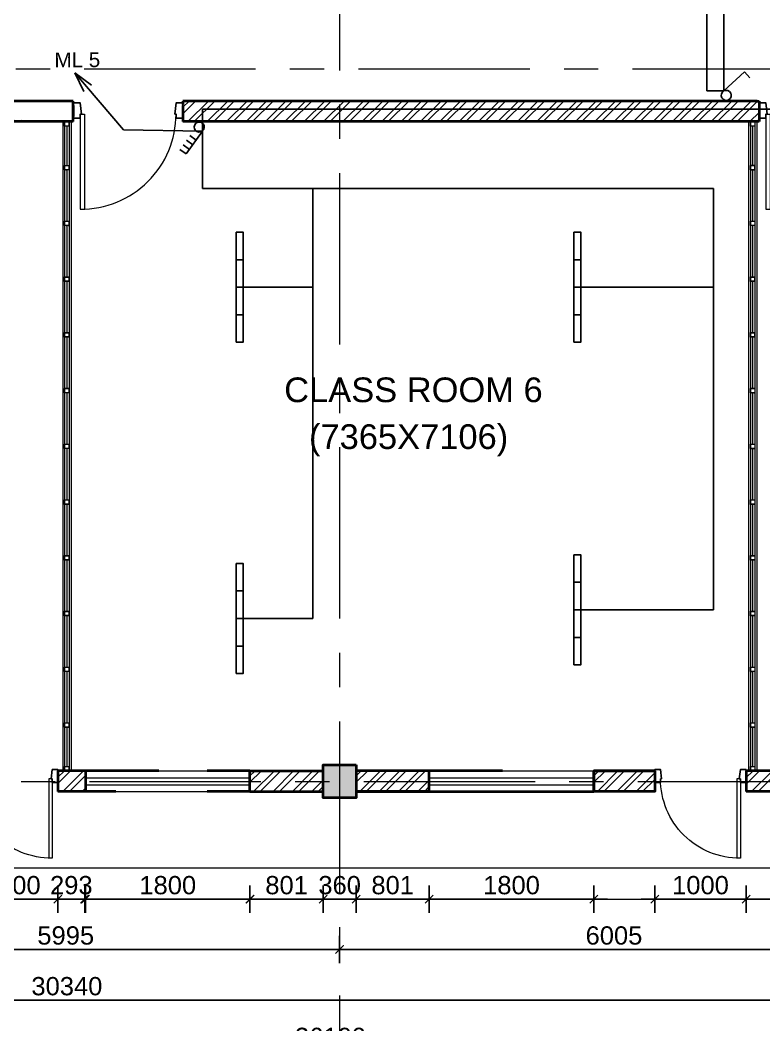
# Model space of a CAD drawing. Header units: inches. Extents: x 527934 to 2134587, y -408734 to 227304.
# Drawn here: x 1713119 to 1721260, y -23437 to -12440 of the extents above; entities that cross this region are included whole.
import ezdxf

# ---------------------------------------------------------------- set-up
doc = ezdxf.new("R2010")
doc.units = ezdxf.units.IN
doc.header["$MEASUREMENT"] = 0
doc.linetypes.add('CENTER', pattern=[2, 1.25, -0.25, 0.25, -0.25])
for name, color, linetype, lineweight in [('1 LIGHT N SWITCH', 3, 'Continuous', 25), ('6 LIGHT PT WIRING', 3, 'Continuous', 25), ('centre line', 1, 'CENTER', 9), ('dim', 253, 'Continuous', 9), ('door', 77, 'Continuous', 13), ('furniture', 253, 'Continuous', 5), ('hatch', 250, 'Continuous', 5), ('hatch 2', 251, 'Continuous', 5), ('Index_Contour', 1, 'Continuous', 20), ('INSULATION', 253, 'Continuous', 5), ('metal', 40, 'Continuous', 18), ('partition wall', 5, 'Continuous', 20), ('plinth', 5, 'Continuous', 9), ('sill', 253, 'Continuous', 13), ('text', 7, 'Continuous', 13), ('wall - brick', 30, 'Continuous', 35), ('window', 1, 'Continuous', 15)]:
    doc.layers.add(name, color=color, linetype=linetype, lineweight=lineweight)
doc.styles.add('labelling', font='arial.ttf')
doc.styles.get("Standard").update_dxf_attribs({"font": 'arial.ttf'})
doc.linetypes.add('BATTING', pattern='A,0.0001,-0.1,[134,ltypeshp.shx,S=0.1,R=0,X=-0.1,Y=0],-0.2,[134,ltypeshp.shx,S=0.1,R=180,X=0.1,Y=0],-0.1', length=0.4001)
doc.dimstyles.new('dim 100', dxfattribs={"dimtxt": 200, "dimasz": 90, "dimexe": 150, "dimexo": 150, "dimgap": 50, "dimtad": 1, "dimdec": 0, "dimzin": 0, "dimdsep": 46, "dimtxsty": 'Standard', "dimblk": 'ARCHTICK', "dimcen": 100, "dimdle": 150, "dimazin": 0, "dimtfac": 1, "dimtdec": 0, "dimtix": 1, "dimtmove": 2, "dimatfit": 3, "dimfxl": 150, "dimfxlon": 1, "dimtolj": 1, "dimtzin": 0, "dimarcsym": 0})
pattern_1 = [(45, (-909378.5005161273, 35826.50037050713), (-106.0660171779821, 106.0660171779821), []), (45, (-909307.7898381273, 35826.50037050713), (-106.0660171779821, 106.0660171779821), [])]

# ---------------------------------------------------------------- blocks, each defined once
blk = doc.blocks.new('hhhddhdhhdhd')
at = {"layer": 'hatch 2'}
h = blk.add_hatch(dxfattribs=at)
h.set_pattern_fill('ANSI31', color=256, scale=10.11854614201475, angle=180)
h.set_pattern_definition([(225, (0, 0), (0.8943615740959506, -0.894361574095951), [])])
h.paths.add_polyline_path([(2732476.997218427, 3237924.497344343), (2732476.997218427, 3237970.497344343), (2732522.997218427, 3237970.497344343), (2732522.997218427, 3237924.497344343)], flags=16)
edge = h.paths.add_edge_path()
edge.add_line((2732475.497218427, 3237972.497344343), (2732524.497218427, 3237972.497344343))
edge.add_arc((2732524.497218427, 3237971.997344343), 0.5, 0, 90, ccw=False)
edge.add_line((2732524.997218427, 3237971.997344343), (2732524.997218427, 3237922.997344343))
edge.add_arc((2732524.497218427, 3237922.997344343), 0.5, -90, 0, ccw=False)
edge.add_line((2732524.497218427, 3237922.497344343), (2732475.497218427, 3237922.497344343))
edge.add_arc((2732475.497218427, 3237922.997344343), 0.5, 180, 270, ccw=False)
edge.add_line((2732474.997218427, 3237922.997344343), (2732474.997218427, 3237971.809960568))
edge.add_arc((2732475.621186423, 3237971.881629747), 0.628070479563874, 101.38373853772163, 186.5522990226772, ccw=False)
at = {"layer": 'metal'}
for p, q in [((2732474.997218427, 3237922.997344343), (2732474.997218427, 3237971.809960568)), ((2732475.497218427, 3237972.497344343), (2732524.497218427, 3237972.497344343)), ((2732476.997218427, 3237970.497344343), (2732522.997218427, 3237970.497344343)), ((2732476.997218427, 3237924.497344343), (2732476.997218427, 3237970.497344343)), ((2732522.997218427, 3237970.497344343), (2732522.997218427, 3237924.497344343)), ((2732524.997218427, 3237971.997344343), (2732524.997218427, 3237922.997344343)), ((2732524.497218427, 3237922.497344343), (2732475.497218427, 3237922.497344343)), ((2732522.997218427, 3237924.497344343), (2732476.997218427, 3237924.497344343))]:
    blk.add_line(p, q, dxfattribs=at)
for centre, radius, start, end in [((2732475.621186423, 3237971.881629747), 0.628070479563874, 101.3837385377217, 186.5522990226772), ((2732524.497218427, 3237971.997344343), 0.5, 0, 90), ((2732475.497218427, 3237922.997344343), 0.5, 180, 270), ((2732524.497218427, 3237922.997344343), 0.5, 270, 0)]:
    blk.add_arc(centre, radius, start, end, dxfattribs=at)
blk = doc.blocks.new('Dd1')
at = {"layer": 'door'}
for p, q in [((6330586.909815274, 14339.03910187684), (6330586.909815273, 13509.05983945176)), ((6330598.909815274, 14377.03910187684), (6330624.909815274, 14377.03910187684)), ((6330624.909815274, 14377.03910187684), (6330624.909815274, 13509.62916418879))]:
    blk.add_line(p, q, dxfattribs=at)
at = {"layer": 'door', "lineweight": 25}
for points in [[(6330598.909815274, 14377.03910187684), (6330586.909815274, 14377.03910187684), (6330586.909815274, 14339.03910187684), (6330523.909815274, 14339.03910187684), (6330523.909815274, 14479.03910187684), (6330586.909815274, 14479.03910187684)], [(6331448.909815274, 14377.03910187684), (6331460.909815274, 14377.03910187684), (6331460.909815274, 14339.03910187684), (6331523.909815274, 14339.03910187684), (6331523.909815274, 14479.03910187684), (6331460.909815274, 14479.03910187684)]]:
    blk.add_lwpolyline(points, close=True, dxfattribs=at)
at = {"layer": 'door'}
blk.add_arc((6330592.909815274, 14377.03910187684), 868, 269.6039430704651, 0, dxfattribs=at)
blk = doc.blocks.new('_ArchTick')
at = {"color": 0, "linetype": 'ByBlock', "const_width": 0.15}
blk.add_lwpolyline([(-0.5, -0.5), (0.5, 0.5)], dxfattribs=at)
blk = doc.blocks.new('*D2095')
at = {"layer": 'Defpoints', "color": 0, "ltscale": 400}
for p in [(1712533.266017284, -20882.88249281747), (1713533.265545582, -20882.88458908699), (1713533.265545582, -22060.54437212483)]:
    blk.add_point(p, dxfattribs=at)
at = {"layer": 'dim', "color": 0, "lineweight": -2, "ltscale": 400}
for p, q in [((1712533.266017284, -21910.54437212483), (1712533.266017284, -22210.54437212483)), ((1713533.265545582, -21910.54437212483), (1713533.265545582, -22210.54437212483)), ((1712383.266017284, -22060.54437212483), (1713683.265545582, -22060.54437212483))]:
    blk.add_line(p, q, dxfattribs=at)
at = {"layer": 'dim', "color": 0, "lineweight": -2, "ltscale": 400, "xscale": 90, "yscale": 90, "zscale": 90, "rotation": 180}
blk.add_blockref('_ArchTick', (1712533.266017284, -22060.54437212483), dxfattribs=at)
at = {"layer": 'dim', "color": 0, "lineweight": -2, "ltscale": 400, "xscale": 90, "yscale": 90, "zscale": 90}
blk.add_blockref('_ArchTick', (1713533.265545582, -22060.54437212483), dxfattribs=at)
at = {"layer": 'dim', "color": 0, "ltscale": 400, "insert": (1713033.265781433, -21908.42977458049), "char_height": 200, "attachment_point": 5}
blk.add_mtext('\\A1;1000', dxfattribs=at)
blk = doc.blocks.new('*D2096')
at = {"layer": 'Defpoints', "color": 0, "ltscale": 400}
for p in [(1713533.265545582, -20882.88458908699), (1713826.265484822, -20882.88249281747), (1713826.265484822, -22060.54437212483)]:
    blk.add_point(p, dxfattribs=at)
at = {"layer": 'dim', "color": 0, "lineweight": -2, "ltscale": 400}
for p, q in [((1713533.265545582, -21910.54437212483), (1713533.265545582, -22210.54437212483)), ((1713826.265484822, -21910.54437212483), (1713826.265484822, -22210.54437212483)), ((1713533.265545582, -22060.54437212483), (1713443.265545582, -22060.54437212483)), ((1713533.265545582, -22060.54437212483), (1713826.265484822, -22060.54437212483)), ((1713826.265484822, -22060.54437212483), (1713916.265484822, -22060.54437212483))]:
    blk.add_line(p, q, dxfattribs=at)
at = {"layer": 'dim', "color": 0, "lineweight": -2, "ltscale": 400, "xscale": 90, "yscale": 90, "zscale": 90}
blk.add_blockref('_ArchTick', (1713533.265545582, -22060.54437212483), dxfattribs=at)
at = {"layer": 'dim', "color": 0, "lineweight": -2, "ltscale": 400, "xscale": 90, "yscale": 90, "zscale": 90, "rotation": 180}
blk.add_blockref('_ArchTick', (1713826.265484822, -22060.54437212483), dxfattribs=at)
at = {"layer": 'dim', "color": 0, "ltscale": 400, "insert": (1713679.765515202, -21908.36156175648), "char_height": 200, "attachment_point": 5}
blk.add_mtext('\\A1;293', dxfattribs=at)
blk = doc.blocks.new('*D2559')
at = {"layer": 'Defpoints', "color": 0, "ltscale": 400}
for p in [(1713835.265484823, -20882.88249281747), (1715635.265484823, -20882.88249281747), (1715635.265484823, -22060.54437212483)]:
    blk.add_point(p, dxfattribs=at)
at = {"layer": 'dim', "color": 0, "lineweight": -2, "ltscale": 400}
for p, q in [((1713835.265484823, -21910.54437212483), (1713835.265484823, -22210.54437212483)), ((1715635.265484823, -21910.54437212483), (1715635.265484823, -22210.54437212483)), ((1713685.265484823, -22060.54437212483), (1715785.265484823, -22060.54437212483))]:
    blk.add_line(p, q, dxfattribs=at)
at = {"layer": 'dim', "color": 0, "lineweight": -2, "ltscale": 400, "xscale": 90, "yscale": 90, "zscale": 90, "rotation": 180}
blk.add_blockref('_ArchTick', (1713835.265484823, -22060.54437212483), dxfattribs=at)
at = {"layer": 'dim', "color": 0, "lineweight": -2, "ltscale": 400, "xscale": 90, "yscale": 90, "zscale": 90}
blk.add_blockref('_ArchTick', (1715635.265484823, -22060.54437212483), dxfattribs=at)
at = {"layer": 'dim', "color": 0, "ltscale": 400, "insert": (1714735.265484823, -21908.42977458049), "char_height": 200, "attachment_point": 5}
blk.add_mtext('\\A1;1800', dxfattribs=at)
blk = doc.blocks.new('*D2560')
at = {"layer": 'Defpoints', "color": 0, "ltscale": 400}
for p in [(1715635.265484823, -20882.88249281747), (1716436.265484822, -20882.88249281747), (1716436.265484822, -22060.54437212483)]:
    blk.add_point(p, dxfattribs=at)
at = {"layer": 'dim', "color": 0, "lineweight": -2, "ltscale": 400}
for p, q in [((1715635.265484823, -21910.54437212483), (1715635.265484823, -22210.54437212483)), ((1716436.265484822, -21910.54437212483), (1716436.265484822, -22210.54437212483)), ((1715485.265484823, -22060.54437212483), (1716586.265484822, -22060.54437212483))]:
    blk.add_line(p, q, dxfattribs=at)
at = {"layer": 'dim', "color": 0, "lineweight": -2, "ltscale": 400, "xscale": 90, "yscale": 90, "zscale": 90, "rotation": 180}
blk.add_blockref('_ArchTick', (1715635.265484823, -22060.54437212483), dxfattribs=at)
at = {"layer": 'dim', "color": 0, "lineweight": -2, "ltscale": 400, "xscale": 90, "yscale": 90, "zscale": 90}
blk.add_blockref('_ArchTick', (1716436.265484822, -22060.54437212483), dxfattribs=at)
at = {"layer": 'dim', "color": 0, "ltscale": 400, "insert": (1716035.765484823, -21908.42977458049), "char_height": 200, "attachment_point": 5}
blk.add_mtext('\\A1;801', dxfattribs=at)
blk = doc.blocks.new('*D2561')
at = {"layer": 'Defpoints', "color": 0, "ltscale": 400}
for p in [(1716436.265484822, -20950.38249281747), (1716796.265484822, -20950.38249281747), (1716796.265484822, -22060.54437212483)]:
    blk.add_point(p, dxfattribs=at)
at = {"layer": 'dim', "color": 0, "lineweight": -2, "ltscale": 400}
for p, q in [((1716436.265484822, -21910.54437212483), (1716436.265484822, -22210.54437212483)), ((1716796.265484822, -21910.54437212483), (1716796.265484822, -22210.54437212483)), ((1716436.265484822, -22060.54437212483), (1716346.265484822, -22060.54437212483)), ((1716436.265484822, -22060.54437212483), (1716796.265484822, -22060.54437212483)), ((1716796.265484822, -22060.54437212483), (1716886.265484822, -22060.54437212483))]:
    blk.add_line(p, q, dxfattribs=at)
at = {"layer": 'dim', "color": 0, "lineweight": -2, "ltscale": 400, "xscale": 90, "yscale": 90, "zscale": 90}
blk.add_blockref('_ArchTick', (1716436.265484822, -22060.54437212483), dxfattribs=at)
at = {"layer": 'dim', "color": 0, "lineweight": -2, "ltscale": 400, "xscale": 90, "yscale": 90, "zscale": 90, "rotation": 180}
blk.add_blockref('_ArchTick', (1716796.265484822, -22060.54437212483), dxfattribs=at)
at = {"layer": 'dim', "color": 0, "ltscale": 400, "insert": (1716616.265484822, -21908.36156175648), "char_height": 200, "attachment_point": 5}
blk.add_mtext('\\A1;360', dxfattribs=at)
blk = doc.blocks.new('*D2562')
at = {"layer": 'Defpoints', "color": 0, "ltscale": 400}
for p in [(1716796.265484822, -20882.88249281747), (1717597.265515205, -20882.88249281747), (1717597.265515205, -22060.54437212483)]:
    blk.add_point(p, dxfattribs=at)
at = {"layer": 'dim', "color": 0, "lineweight": -2, "ltscale": 400}
for p, q in [((1716796.265484822, -21910.54437212483), (1716796.265484822, -22210.54437212483)), ((1717597.265515205, -21910.54437212483), (1717597.265515205, -22210.54437212483)), ((1716646.265484822, -22060.54437212483), (1717747.265515205, -22060.54437212483))]:
    blk.add_line(p, q, dxfattribs=at)
at = {"layer": 'dim', "color": 0, "lineweight": -2, "ltscale": 400, "xscale": 90, "yscale": 90, "zscale": 90, "rotation": 180}
blk.add_blockref('_ArchTick', (1716796.265484822, -22060.54437212483), dxfattribs=at)
at = {"layer": 'dim', "color": 0, "lineweight": -2, "ltscale": 400, "xscale": 90, "yscale": 90, "zscale": 90}
blk.add_blockref('_ArchTick', (1717597.265515205, -22060.54437212483), dxfattribs=at)
at = {"layer": 'dim', "color": 0, "ltscale": 400, "insert": (1717196.765500013, -21908.42977458049), "char_height": 200, "attachment_point": 5}
blk.add_mtext('\\A1;801', dxfattribs=at)
blk = doc.blocks.new('*D2563')
at = {"layer": 'Defpoints', "color": 0, "ltscale": 400}
for p in [(1717597.265515205, -20882.88249281747), (1719397.265515205, -20882.88249281747), (1719397.265515205, -22060.54437212483)]:
    blk.add_point(p, dxfattribs=at)
at = {"layer": 'dim', "color": 0, "lineweight": -2, "ltscale": 400}
for p, q in [((1717597.265515205, -21910.54437212483), (1717597.265515205, -22210.54437212483)), ((1719397.265515205, -21910.54437212483), (1719397.265515205, -22210.54437212483)), ((1717447.265515205, -22060.54437212483), (1719547.265515205, -22060.54437212483))]:
    blk.add_line(p, q, dxfattribs=at)
at = {"layer": 'dim', "color": 0, "lineweight": -2, "ltscale": 400, "xscale": 90, "yscale": 90, "zscale": 90, "rotation": 180}
blk.add_blockref('_ArchTick', (1717597.265515205, -22060.54437212483), dxfattribs=at)
at = {"layer": 'dim', "color": 0, "lineweight": -2, "ltscale": 400, "xscale": 90, "yscale": 90, "zscale": 90}
blk.add_blockref('_ArchTick', (1719397.265515205, -22060.54437212483), dxfattribs=at)
at = {"layer": 'dim', "color": 0, "ltscale": 400, "insert": (1718497.265515205, -21908.42977458049), "char_height": 200, "attachment_point": 5}
blk.add_mtext('\\A1;1800', dxfattribs=at)
blk = doc.blocks.new('*D2564')
at = {"layer": 'Defpoints', "color": 0, "ltscale": 400}
for p in [(1720065.574891274, -20657.88249377953), (1721065.574891273, -20657.88249377953), (1721065.574891273, -22060.54437212483)]:
    blk.add_point(p, dxfattribs=at)
at = {"layer": 'dim', "color": 0, "lineweight": -2, "ltscale": 400}
for p, q in [((1720065.574891274, -21910.54437212483), (1720065.574891274, -22210.54437212483)), ((1721065.574891273, -21910.54437212483), (1721065.574891273, -22210.54437212483)), ((1719915.574891274, -22060.54437212483), (1721215.574891273, -22060.54437212483))]:
    blk.add_line(p, q, dxfattribs=at)
at = {"layer": 'dim', "color": 0, "lineweight": -2, "ltscale": 400, "xscale": 90, "yscale": 90, "zscale": 90, "rotation": 180}
blk.add_blockref('_ArchTick', (1720065.574891274, -22060.54437212483), dxfattribs=at)
at = {"layer": 'dim', "color": 0, "lineweight": -2, "ltscale": 400, "xscale": 90, "yscale": 90, "zscale": 90}
blk.add_blockref('_ArchTick', (1721065.574891273, -22060.54437212483), dxfattribs=at)
at = {"layer": 'dim', "color": 0, "ltscale": 400, "insert": (1720565.574891274, -21908.42977458049), "char_height": 200, "attachment_point": 5}
blk.add_mtext('\\A1;1000', dxfattribs=at)
blk = doc.blocks.new('*D2565')
at = {"layer": 'Defpoints', "color": 0, "ltscale": 400}
for p in [(1721066.265545587, -20882.88249281701), (1722441.265484822, -20882.88249281747), (1722441.265484822, -22060.54437212483)]:
    blk.add_point(p, dxfattribs=at)
at = {"layer": 'dim', "color": 0, "lineweight": -2, "ltscale": 400}
for p, q in [((1721066.265545587, -21910.54437212483), (1721066.265545587, -22210.54437212483)), ((1722441.265484822, -21910.54437212483), (1722441.265484822, -22210.54437212483)), ((1720916.265545587, -22060.54437212483), (1722591.265484822, -22060.54437212483))]:
    blk.add_line(p, q, dxfattribs=at)
at = {"layer": 'dim', "color": 0, "lineweight": -2, "ltscale": 400, "xscale": 90, "yscale": 90, "zscale": 90, "rotation": 180}
blk.add_blockref('_ArchTick', (1721066.265545587, -22060.54437212483), dxfattribs=at)
at = {"layer": 'dim', "color": 0, "lineweight": -2, "ltscale": 400, "xscale": 90, "yscale": 90, "zscale": 90}
blk.add_blockref('_ArchTick', (1722441.265484822, -22060.54437212483), dxfattribs=at)
at = {"layer": 'dim', "color": 0, "ltscale": 400, "insert": (1721753.765515205, -21908.36156175648), "char_height": 200, "attachment_point": 5}
blk.add_mtext('\\A1;1375', dxfattribs=at)
blk = doc.blocks.new('*D2099')
at = {"layer": 'Defpoints', "color": 0, "ltscale": 400}
for p in [(1698461.265545587, -21034.48538667196), (1728801.275235086, -21034.48538667196), (1728801.275235086, -23166.21030506492)]:
    blk.add_point(p, dxfattribs=at)
at = {"layer": 'dim', "color": 0, "lineweight": -2, "ltscale": 400}
for p, q in [((1698461.265545587, -23016.21030506492), (1698461.265545587, -23316.21030506492)), ((1728801.275235086, -23016.21030506492), (1728801.275235086, -23316.21030506492)), ((1698311.265545587, -23166.21030506492), (1728951.275235086, -23166.21030506492))]:
    blk.add_line(p, q, dxfattribs=at)
at = {"layer": 'dim', "color": 0, "lineweight": -2, "ltscale": 400, "xscale": 90, "yscale": 90, "zscale": 90, "rotation": 180}
blk.add_blockref('_ArchTick', (1698461.265545587, -23166.21030506492), dxfattribs=at)
at = {"layer": 'dim', "color": 0, "lineweight": -2, "ltscale": 400, "xscale": 90, "yscale": 90, "zscale": 90}
blk.add_blockref('_ArchTick', (1728801.275235086, -23166.21030506492), dxfattribs=at)
at = {"layer": 'dim', "color": 0, "ltscale": 400, "insert": (1713631.270390336, -23014.02749469657), "char_height": 200, "attachment_point": 5}
blk.add_mtext('\\A1;30340', dxfattribs=at)
blk = doc.blocks.new('*D2120')
at = {"layer": 'Defpoints', "color": 0, "ltscale": 400}
for p in [(1698466.265545587, -11766.37597028585), (1734566.265545589, -11766.37597028585), (1698466.265545587, -23721.21030506492)]:
    blk.add_point(p, dxfattribs=at)
at = {"layer": 'dim', "color": 0, "lineweight": -2, "ltscale": 400}
for p, q in [((1698466.265545587, -23571.21030506492), (1698466.265545587, -23871.21030506492)), ((1734566.265545589, -23571.21030506492), (1734566.265545589, -23871.21030506492)), ((1734716.265545589, -23721.21030506492), (1698316.265545587, -23721.21030506492))]:
    blk.add_line(p, q, dxfattribs=at)
at = {"layer": 'dim', "color": 0, "lineweight": -2, "ltscale": 400, "xscale": 90, "yscale": 90, "zscale": 90, "rotation": 180}
blk.add_blockref('_ArchTick', (1698466.265545587, -23721.21030506492), dxfattribs=at)
at = {"layer": 'dim', "color": 0, "lineweight": -2, "ltscale": 400, "xscale": 90, "yscale": 90, "zscale": 90}
blk.add_blockref('_ArchTick', (1734566.265545589, -23721.21030506492), dxfattribs=at)
at = {"layer": 'dim', "color": 0, "ltscale": 400, "insert": (1716516.265545588, -23569.02749469657), "char_height": 200, "attachment_point": 5}
blk.add_mtext('\\A1;36100', dxfattribs=at)
blk = doc.blocks.new('*D2128')
at = {"layer": 'Defpoints', "color": 0, "ltscale": 400}
for p in [(1716616.265484824, -22611.21030506492), (1710621.265484823, -22807.06950685271), (1716616.265484824, -22807.0695068526)]:
    blk.add_point(p, dxfattribs=at)
at = {"layer": 'furniture', "color": 0, "lineweight": -2, "ltscale": 400}
for p, q in [((1710621.265484823, -22657.06950685271), (1710621.265484823, -22461.21030506492)), ((1716616.265484824, -22657.0695068526), (1716616.265484824, -22461.21030506492)), ((1710471.265484823, -22611.21030506492), (1716766.265484824, -22611.21030506492))]:
    blk.add_line(p, q, dxfattribs=at)
at = {"layer": 'furniture', "color": 0, "lineweight": -2, "ltscale": 400, "xscale": 90, "yscale": 90, "zscale": 90, "rotation": 180}
blk.add_blockref('_ArchTick', (1710621.265484823, -22611.21030506492), dxfattribs=at)
at = {"layer": 'furniture', "color": 0, "lineweight": -2, "ltscale": 400, "xscale": 90, "yscale": 90, "zscale": 90}
blk.add_blockref('_ArchTick', (1716616.265484824, -22611.21030506492), dxfattribs=at)
at = {"layer": 'furniture', "color": 0, "ltscale": 400, "insert": (1713618.765484823, -22459.09570752058), "char_height": 200, "attachment_point": 5}
blk.add_mtext('\\A1;5995', dxfattribs=at)
blk = doc.blocks.new('*D2129')
at = {"layer": 'Defpoints', "color": 0, "ltscale": 400}
for p in [(1716616.265484823, -22611.21030506492), (1716616.265484823, -22975.54338518775), (1722621.265484823, -22975.54338518775)]:
    blk.add_point(p, dxfattribs=at)
at = {"layer": 'furniture', "color": 0, "lineweight": -2, "ltscale": 400}
for p, q in [((1716616.265484823, -22761.21030506492), (1716616.265484823, -22461.21030506492)), ((1722621.265484823, -22761.21030506492), (1722621.265484823, -22461.21030506492)), ((1722771.265484823, -22611.21030506492), (1716466.265484823, -22611.21030506492))]:
    blk.add_line(p, q, dxfattribs=at)
at = {"layer": 'furniture', "color": 0, "lineweight": -2, "ltscale": 400, "xscale": 90, "yscale": 90, "zscale": 90, "rotation": 180}
blk.add_blockref('_ArchTick', (1716616.265484823, -22611.21030506492), dxfattribs=at)
at = {"layer": 'furniture', "color": 0, "lineweight": -2, "ltscale": 400, "xscale": 90, "yscale": 90, "zscale": 90}
blk.add_blockref('_ArchTick', (1722621.265484823, -22611.21030506492), dxfattribs=at)
at = {"layer": 'furniture', "color": 0, "ltscale": 400, "insert": (1719618.765484823, -22459.09570752058), "char_height": 200, "attachment_point": 5}
blk.add_mtext('\\A1;6005', dxfattribs=at)
blk = doc.blocks.new('1x36 TL MO')
at = {"color": 3}
for p, q in [((11329249.02038542, 640104.8315080923), (11330289.84068898, 640104.8315080923)), ((11329507.36294379, 640104.8315080923), (11329507.36294379, 640038.1244651896)), ((11329768.83599621, 640104.8315080923), (11329768.83599621, 640038.1244651896)), ((11330030.30904857, 640104.8315080923), (11330030.30904857, 640038.1244651896))]:
    blk.add_line(p, q, dxfattribs=at)
blk.add_lwpolyline([(11330289.84068898, 640104.8315080923), (11330289.84068898, 640038.1244651896), (11329249.02038542, 640038.1244651896), (11329249.02038542, 640104.8315080923)], dxfattribs=at)
blk = doc.blocks.new('4 gang')
at = {"color": 3}
for p, q in [((546617.426804962, 231935.5275549548), (546738.1279830508, 232137.4248327123)), ((546738.1279830508, 232137.4248327123), (546794.080602514, 232103.6801005708)), ((546689.2196994893, 232055.6157777639), (546745.1723189525, 232021.8710456597)), ((546713.575639265, 232096.6259608971), (546769.5282585792, 232062.8812287929)), ((546664.7655576341, 232014.7112503083), (546720.7181771718, 231980.9665181669))]:
    blk.add_line(p, q, dxfattribs=at)
blk.add_circle((546647.6656181238, 231903.4502330976), 42.67406157476853, dxfattribs=at)
blk = doc.blocks.new('one gang')
at = {"color": 3}
for p, q in [((546568.243467755, 231598.6086342963), (546688.9446459183, 231800.5059120538)), ((546688.9446459183, 231800.5059120538), (546744.8972653815, 231766.7611799123))]:
    blk.add_line(p, q, dxfattribs=at)
blk.add_circle((546598.4822809914, 231566.531312439), 42.67406157476853, dxfattribs=at)
blk = doc.blocks.new('*U1938')
at = {"color": 3}
for p, q in [((-181316.8781861441, -126919.0946879995), (-181297.1193148338, -126913.6203133424)), ((-181297.1193148338, -126913.6203133424), (-181302.834300737, -126913.7255726872)), ((-181297.1193148338, -126913.6203133424), (-181302.0911779826, -126916.4077542683)), ((-181326.3564004825, -126938.5625152928), (-181316.8781861441, -126919.0946879995))]:
    blk.add_line(p, q, dxfattribs=at)

msp = doc.modelspace()

# ---------------------------------------------------------------- hatches: boundary and pattern name
h = msp.add_hatch()
h.set_pattern_fill('ANSI31', color=256, scale=10, angle=-90.00000000000006)
h.set_pattern_definition([(314.9999999999999, (1763797.265545587, 182312.1175071825), (0.8838834764831852, 0.8838834764831835), [])])
h.paths.add_polyline_path([(1698691.265545587, 9392.117507182527), (1698691.265545587, 9622.117507182527), (1698461.265545587, 9622.117507182527), (1698461.265545587, 9392.117507182527)])
h.paths.add_polyline_path([(1698753.765545587, -3362.882492817473), (1698753.765545587, -3012.882492817473), (1698403.765545587, -3012.882492817473), (1698403.765545587, -3362.882492817473)])
h.paths.add_polyline_path([(1698753.765545587, -8252.882492817473), (1698753.765545587, -7902.882492817473), (1698403.765545587, -7902.882492817473), (1698403.765545587, -8252.882492817473)])
h.paths.add_polyline_path([(1698753.765545587, -13148.88249281747), (1698753.765545587, -12798.88249281747), (1698403.765545587, -12798.88249281747), (1698403.765545587, -13148.88249281747)])
h.paths.add_polyline_path([(1698691.265545587, -20887.88249281747), (1698691.265545587, -20657.88249281747), (1698461.265545587, -20657.88249281747), (1698461.265545587, -20887.88249281747)])
h.paths.add_polyline_path([(1704811.265484822, -20950.38249281747), (1704811.265484822, -20590.38249281747), (1704451.265484822, -20590.38249281747), (1704451.265484822, -20950.38249281747)])
h.paths.add_polyline_path([(1710801.265484822, -20950.38249281747), (1710801.265484822, -20590.38249281747), (1710441.265484822, -20590.38249281747), (1710441.265484822, -20950.38249281747)])
h.paths.add_polyline_path([(1716796.265484822, -20950.38249281747), (1716796.265484822, -20590.38249281747), (1716436.265484822, -20590.38249281747), (1716436.265484822, -20950.38249281747)])
h.paths.add_polyline_path([(1722801.265484822, -20950.38249281747), (1722801.265484822, -20590.38249281747), (1722441.265484822, -20590.38249281747), (1722441.265484822, -20950.38249281747)])
h.paths.add_polyline_path([(1728801.265545587, -20887.88249281747), (1728801.265545587, -20657.88249281747), (1728571.265545587, -20657.88249281747), (1728571.265545587, -20887.88249281747)])
h.paths.add_polyline_path([(1728858.765545587, -13148.88249281747), (1728858.765545587, -12798.88249281747), (1728508.765545587, -12798.88249281747), (1728508.765545587, -13148.88249281747)])
h.paths.add_polyline_path([(1728858.765545587, -8252.882492817473), (1728858.765545587, -7902.882492817473), (1728508.765545587, -7902.882492817473), (1728508.765545587, -8252.882492817473)])
h.paths.add_polyline_path([(1728858.765545587, -3362.882492817473), (1728858.765545587, -3012.882492817473), (1728508.765545587, -3012.882492817473), (1728508.765545587, -3362.882492817473)])
h.paths.add_polyline_path([(1728858.765545587, 1533.117507182527), (1728858.765545587, 1883.117507182527), (1728508.765545587, 1883.117507182527), (1728508.765545587, 1533.117507182527)])
h.paths.add_polyline_path([(1728801.265545587, 9392.117507182527), (1728801.265545587, 9622.117507182527), (1728571.265545587, 9622.117507182527), (1728571.265545587, 9392.117507182527)])
h.paths.add_polyline_path([(1722801.265484822, 9324.617507182527), (1722801.265484822, 9684.617507182527), (1722441.265484822, 9684.617507182527), (1722441.265484822, 9324.617507182527)])
h.paths.add_polyline_path([(1716796.265484822, 9324.617507182527), (1716796.265484822, 9684.617507182527), (1716436.265484822, 9684.617507182527), (1716436.265484822, 9324.617507182527)])
h.paths.add_polyline_path([(1710801.265484822, 9324.617507182527), (1710801.265484822, 9684.617507182527), (1710441.265484822, 9684.617507182527), (1710441.265484822, 9324.617507182527)])
h.paths.add_polyline_path([(1704811.265484822, 9324.617507182527), (1704811.265484822, 9684.617507182527), (1704451.265484822, 9684.617507182527), (1704451.265484822, 9324.617507182527)])
at = {"layer": 'hatch', "lineweight": 5, "ltscale": 400}
h = msp.add_hatch(dxfattribs=at)
h.set_pattern_fill('ANSI32', color=256, scale=400)
h.set_pattern_definition(pattern_1)
edge = h.paths.add_edge_path()
edge.add_line((1703639.765473061, -13326.88370049745), (1703639.76540033, -13551.88249281747))
edge.add_line((1706196.265545587, -13551.88249281747), (1703639.765545587, -13551.88249281747))
edge.add_line((1706196.265545587, -13326.88249281747), (1703639.765545587, -13326.88249281747))
edge.add_line((1706196.265472856, -13326.88249281747), (1706196.265472856, -13551.88249281794))
edge.add_line((1707416.265564981, -13494.38247546228), (1707416.265545587, -13551.88249281747))
edge.add_line((1713701.265545587, -13551.88249281747), (1707416.265545587, -13551.88249281747))
edge.add_line((1713701.265545587, -13326.88249281747), (1707416.265545587, -13326.88249281747))
edge.add_line((1707416.26547306, -13374.38247546228), (1707416.265564981, -13494.38247546228))
edge.add_line((1707416.265545587, -13326.88249281747), (1707416.265545586, -13374.38247546181))
edge.add_line((1713701.265489825, -13551.88249281747), (1713701.265489825, -13326.88249281747))
h = msp.add_hatch(dxfattribs=at)
h.set_pattern_fill('ANSI32', color=256, scale=400)
h.set_pattern_definition(pattern_1)
h.paths.add_polyline_path([(1714901.265100282, -13326.88249281747), (1714901.2658422, -13551.88249281747), (1721206.265545587, -13551.88249281701), (1721206.265472856, -13326.88249281747)])
h = msp.add_hatch(dxfattribs=at)
h.set_pattern_fill('ANSI32', color=256, scale=400)
h.set_pattern_definition([(45, (-910746.4998354535, 28495.33129144344), (-106.0660171779821, 106.0660171779821), []), (45, (-910675.7891574535, 28495.33129144344), (-106.0660171779821, 106.0660171779821), [])])
h.paths.add_polyline_path([(1713533.265780956, -20658.05157188117), (1713533.266522874, -20883.05157188117), (1713835.265521188, -20882.88249281677), (1713835.265448458, -20657.88249281724)])
h = msp.add_hatch(dxfattribs=at)
h.set_pattern_fill('ANSI32', color=256, scale=400)
h.set_pattern_definition([(45, (-908658.4998962171, 28495.33129144344), (-106.0660171779821, 106.0660171779821), []), (45, (-908587.7892182171, 28495.33129144344), (-106.0660171779821, 106.0660171779821), [])])
h.paths.add_polyline_path([(1715635.265113864, -20658.05157188117), (1715635.265855782, -20883.05157188117), (1716436.265521188, -20882.88249281724), (1716436.265448457, -20657.88249281771)])
h = msp.add_hatch(dxfattribs=at)
h.set_pattern_fill('ANSI32', color=256, scale=400)
h.set_pattern_definition([(45, (-907497.4998962176, 28495.33129144344), (-106.0660171779821, 106.0660171779821), []), (45, (-907426.7892182176, 28495.33129144344), (-106.0660171779821, 106.0660171779821), [])])
h.paths.add_polyline_path([(1716796.265113864, -20658.05157188117), (1716796.265855781, -20883.05157188117), (1717597.265521187, -20882.88249281724), (1717597.265448457, -20657.88249281771)])
h = msp.add_hatch(dxfattribs=at)
h.set_pattern_fill('ANSI32', color=256, scale=400)
h.set_pattern_definition([(45, (-904896.4998658355, 28495.33129144344), (-106.0660171779821, 106.0660171779821), []), (45, (-904825.7891878355, 28495.33129144344), (-106.0660171779821, 106.0660171779821), [])])
h.paths.add_polyline_path([(1719397.265144246, -20658.05157188117), (1719397.265886163, -20883.05157188117), (1720065.57492764, -20882.8817029919), (1720065.574854909, -20657.88170299237)])
h = msp.add_hatch(dxfattribs=at)
h.set_pattern_fill('ANSI32', color=256, scale=400)
h.set_pattern_definition([(45, (-903208.86662798, 28495.33129144344), (-106.0660171779821, 106.0660171779821), []), (45, (-903138.15594998, 28495.33129144344), (-106.0660171779821, 106.0660171779821), [])])
h.paths.add_polyline_path([(1721066.265646289, -20658.05157188117), (1721066.266388206, -20883.05157188117), (1722441.265521188, -20882.88249281724), (1722441.265448457, -20657.88249281771)])

# ---------------------------------------------------------------- linework, layer by layer
at = {"layer": '6 LIGHT PT WIRING', "ltscale": 400}
for p, q in [((1720634.5, -13213.19139388675), (1720634.5, -9763.884149198682)), ((1720822.329227258, -13213.19139388675), (1720822.329227258, -11608.38490534874)), ((1720822.329227258, -13213.19139388675), (1720634.5, -13213.19139388675)), ((1722630.805029717, -13417), (1715115.805029717, -13417)), ((1715115.805029717, -13656.24645372442), (1715115.805029717, -13417)), ((1715115.805029717, -13656.24645372442), (1715115.805029717, -14285)), ((1715115.805029717, -14285), (1720709.5, -14285)), ((1716323.5, -14285), (1716323.5, -18989.38249281794)), ((1720709.5, -14285), (1720709.5, -18894.38249281794)), ((1715523.765545586, -15364.38249281794), (1716323.5, -15364.38249281794)), ((1719218.765545586, -15364.38249281794), (1720709.5, -15364.38249281794)), ((1719218.765545586, -18894.38249281794), (1720709.5, -18894.38249281794)), ((1715523.765545586, -18989.38249281794), (1716323.5, -18989.38249281794))]:
    msp.add_line(p, q, dxfattribs=at)
at = {"layer": 'centre line', "ltscale": 1500}
for p, q in [((1716616.265484822, 12884.61750718276), (1716616.265484823, -24601.99962949287)), ((1692822.023712615, -12973.88249281747), (1740028.12715113, -12973.88249281747)), ((1692879.523712615, -20772.88249281747), (1740028.12715113, -20772.88249281747))]:
    msp.add_line(p, q, dxfattribs=at)
at = {"layer": 'dim', "ltscale": 400}
msp.add_line((1698461.265545587, -22060.54437212483), (1731607.95362198, -22060.54437212483), dxfattribs=at)
at = {"layer": 'Index_Contour', "color": 0, "ltscale": 0.5}
for p, q in [((1716436.265484822, -20950.38249281747), (1716436.265484822, -20590.38249281747)), ((1716796.265484822, -20950.38249281747), (1716796.265484822, -20590.38249281747)), ((1720065.574891274, -20657.88091316773), (1720065.574891274, -20882.88249281654)), ((1717597.265515205, -20882.88249281747), (1719397.265515205, -20882.88249281747))]:
    msp.add_line(p, q, dxfattribs=at)
at = {"layer": 'INSULATION', "linetype": 'BATTING', "ltscale": 400}
for p, q in [((1713631.265545586, -13551.88249281747), (1713631.265545586, -13553.88249281794)), ((1721136.265545586, -13551.88249281701), (1721136.265545585, -13553.88249281701)), ((1713631.265545587, -20655.88249389641), (1713631.265545587, -20657.88249389641)), ((1721136.265545587, -20655.88249281747), (1721136.265545587, -20657.88249281747))]:
    msp.add_line(p, q, dxfattribs=at)
at = {"layer": 'INSULATION', "linetype": 'BATTING', "ltscale": 50}
for p, q in [((1713631.265545586, -13599.88249281794), (1713631.265545586, -14031.88249281794)), ((1721136.265545585, -13599.88249281701), (1721136.265545586, -14031.88249281794)), ((1713631.265545586, -14077.88249281794), (1713631.265545586, -14641.88249281794)), ((1721136.265545586, -14077.88249281794), (1721136.265545586, -14641.88249281794)), ((1713631.265545586, -14687.88249281794), (1713631.265545586, -15251.88249281794)), ((1721136.265545586, -14687.88249281794), (1721136.265545586, -15251.88249281794)), ((1713631.265545586, -15297.88249281794), (1713631.265545585, -15861.88249281794)), ((1721136.265545586, -15297.88249281794), (1721136.265545586, -15861.8824928184)), ((1713631.265545585, -15907.88249281794), (1713631.265545585, -16471.88249281794)), ((1721136.265545586, -15907.88249281747), (1721136.265545586, -16471.88249281794)), ((1713631.265545585, -16517.88249281794), (1713631.265545585, -17081.8824928184)), ((1721136.265545586, -16517.88249281794), (1721136.265545586, -17081.88249281794)), ((1713631.265545585, -17127.8824928184), (1713631.265545585, -17691.88249281794)), ((1721136.265545586, -17127.88249281794), (1721136.265545586, -17691.88249281794)), ((1713631.265545585, -17737.88249281794), (1713631.265545585, -18301.88249281794)), ((1721136.265545586, -17737.88249281794), (1721136.265545586, -18301.88249281794)), ((1713631.265545585, -18347.88249281794), (1713631.265545585, -18911.88249281794)), ((1721136.265545586, -18347.88249281794), (1721136.265545586, -18911.88249281794)), ((1713631.265545585, -18957.88249281794), (1713631.265545586, -19521.88249281794)), ((1721136.265545586, -18957.88249281794), (1721136.265545586, -19521.88249281794)), ((1713631.265545586, -19567.88249281794), (1713631.265545587, -20131.88249281794)), ((1721136.265545586, -19567.88249281794), (1721136.265545587, -20131.88249281794)), ((1713631.265545587, -20177.88249281794), (1713631.265545587, -20609.88249389641)), ((1721136.265545587, -20177.88249281794), (1721136.265545587, -20609.88249281747))]:
    msp.add_line(p, q, dxfattribs=at)
at = {"layer": 'partition wall', "ltscale": 400}
for p, q in [((1713586.265545588, -13551.88249281747), (1713586.265545587, -20657.88249281747)), ((1713606.265545587, -13551.88249281747), (1713606.265545587, -20657.88249281747)), ((1713656.265545586, -13551.88249281701), (1713656.265545587, -20657.88249281747)), ((1713676.265545586, -13551.88249281701), (1713676.265545587, -20657.88249281747)), ((1721091.265545585, -13551.88249281701), (1721091.265545587, -20657.88249281747)), ((1721111.265545585, -13551.88249281701), (1721111.265545587, -20657.88249281747)), ((1721161.265545588, -13551.88249281701), (1721161.265545587, -20657.88249281747)), ((1721181.265545588, -13551.88249281701), (1721181.265545587, -20657.88249281747))]:
    msp.add_line(p, q, dxfattribs=at)
at = {"layer": 'plinth'}
msp.add_line((1728801.275235086, -21722.88249281747), (1698461.265545587, -21722.88249281747), dxfattribs=at)
at = {"layer": 'sill'}
for p, q in [((1713835.265484823, -20657.88249281701), (1715635.265484823, -20657.88249281747)), ((1717597.265515205, -20657.88249281747), (1719397.265515205, -20657.88249281794)), ((1713835.265484823, -20882.88249281701), (1715635.265484823, -20882.88249281747))]:
    msp.add_line(p, q, dxfattribs=at)
at = {"layer": 'wall - brick'}
for p, q in [((1713701.265545587, -13326.88249281747), (1707396.265336214, -13326.88249281794)), ((1713701.265489825, -13551.88249281747), (1713701.265489825, -13326.88249281747)), ((1713701.265471241, -13374.38044382725), (1713701.265471241, -13494.38044382725)), ((1714901.264250978, -13374.38044382632), (1714901.26642145, -13551.88249281608)), ((1721186.265336214, -13326.8849053476), (1714901.265336214, -13326.8849053476)), ((1714901.265336214, -13326.8849053476), (1714901.265336214, -13364.38249281771)), ((1721186.265336214, -13326.8849053476), (1721206.265480281, -13326.88249281747)), ((1721206.265480281, -13326.88249281747), (1721206.26544846, -13551.88249281701)), ((1713701.265545587, -13551.88249281747), (1707396.26536278, -13551.88249281747)), ((1721206.265545587, -13551.88249281701), (1714901.26642145, -13551.88249281747)), ((1713561.265545587, -20657.88249281747), (1713533.265545587, -20657.88249281747)), ((1713533.265545587, -20657.88249281747), (1713533.265545587, -20882.88249281747)), ((1714636.265484822, -20657.88249281794), (1713561.265545587, -20657.88249281747)), ((1713835.265484823, -20657.88249281701), (1713835.265484823, -20882.88249281701)), ((1715635.265484823, -20657.88249281747), (1715167.765515205, -20657.88249281747)), ((1715635.265484823, -20882.88249281747), (1715635.265484823, -20657.88249281747)), ((1715635.265484823, -20657.88249281747), (1716436.265484822, -20657.88249281747)), ((1717597.265515205, -20657.88249281747), (1716796.265484822, -20657.88249281747)), ((1718398.265545587, -20657.88249281747), (1717597.265515205, -20657.88249281747)), ((1717597.265515205, -20882.88249281747), (1717597.265515205, -20657.88249281747)), ((1720065.574891274, -20657.88249281794), (1719397.265515205, -20657.88249281747)), ((1719397.265515205, -20882.88249281747), (1719397.265515205, -20657.88249281747)), ((1719397.265515205, -20657.88249281747), (1719397.265515205, -20882.88249281747)), ((1720146.430725894, -20657.88249281794), (1720146.266764984, -20657.88249281794)), ((1721065.574891273, -20657.88249389594), (1721065.574891273, -20882.88249281654)), ((1722441.265484822, -20657.88249281747), (1721066.265545586, -20657.88249281747)), ((1721218.265545587, -20657.88249281747), (1721206.265545587, -20657.88249281747)), ((1721218.265545587, -20657.88249281747), (1721206.265545587, -20657.88249281747)), ((1714168.765515205, -20882.88249281747), (1713533.265545587, -20882.88249281747)), ((1715635.265484823, -20882.88249281747), (1715167.765515205, -20882.88249281747)), ((1715635.265484823, -20882.88249281747), (1715167.765515205, -20882.88249281747)), ((1715635.265484823, -20882.88249281747), (1716436.265484822, -20882.88249281747)), ((1717597.265515205, -20882.88249281747), (1716796.265484822, -20882.88249281747)), ((1716796.265484822, -20882.88249281747), (1719397.265515205, -20882.88249281747)), ((1720065.574891274, -20882.88249281701), (1719397.265515205, -20882.88249281747)), ((1722441.265484822, -20882.88249281747), (1721066.265545587, -20882.88249281701)), ((1722441.265484822, -20882.88249281747), (1721118.265545587, -20882.88249281747))]:
    msp.add_line(p, q, dxfattribs=at)
msp.add_lwpolyline([(1716796.265484822, -20590.38249281747), (1716796.265484822, -20950.38249281747), (1716436.265484822, -20950.38249281747), (1716436.265484822, -20590.38249281747)], close=True, dxfattribs=at)
for points in [[(1720065.574891274, -20657.88091316773), (1720065.574891274, -20882.88249281654), (1719397.265515205, -20882.88249281701), (1719397.265515205, -20657.88249281794), (1720065.574891274, -20657.88091316773)], [(1720065.574891274, -20882.88249281701), (1719397.265515205, -20882.88249281701), (1719397.265515205, -20657.88249281747), (1720065.574891274, -20657.88249377953)], [(1720146.266017322, -20656.8564924919), (1720146.266764985, -20657.88249389594)]]:
    msp.add_lwpolyline(points, dxfattribs=at)
at = {"layer": 'window'}
for p, q in [((1713835.265484823, -20732.88249281701), (1715635.265484823, -20732.88249281701)), ((1717597.265515205, -20732.88249281747), (1719397.265515205, -20732.88249281747)), ((1713835.265484823, -20807.88249281701), (1715635.265484823, -20807.88249281701)), ((1717597.265515205, -20807.88249281747), (1719397.265515205, -20807.88249281747))]:
    msp.add_line(p, q, dxfattribs=at)

# ---------------------------------------------------------------- block references
at = {"layer": '1 LIGHT N SWITCH', "zscale": 1.3}
for name, p, xscale, yscale, rotation in [('one gang', (953435.2431074822, -94640.48887801683), 1.299999999740015, 1.300000000410364, 343.0930381577514), ('4 gang', (2447798.240695233, 229334.683856621), 1.300000000407659, 1.299999999377178, 175.3558530624635)]:
    msp.add_blockref(name, p, dxfattribs=dict(at, xscale=xscale, yscale=yscale, rotation=rotation))
at = {"layer": '1 LIGHT N SWITCH', "color": 3, "xscale": 1.154999999329448, "yscale": 1.154999999329448, "zscale": 1.155, "rotation": 90}
for p in [(2454806.322190951, -13101247.38047124), (2458501.322190951, -13101247.38047124), (2458501.322190951, -13104777.38047124), (2454806.322190951, -13104872.38047124)]:
    msp.add_blockref('1x36 TL MO', p, dxfattribs=at)
at = {"layer": '6 LIGHT PT WIRING', "color": 3, "xscale": 39.99999999996368, "yscale": 40, "zscale": 40.00000000000001, "rotation": 115.0040372221575}
msp.add_blockref('*U1938', (-5952285.64906148, 4413440.864303861), dxfattribs=at)
at = {"layer": 'dim', "xscale": 1.199999999953434, "yscale": 1.19999999999709, "zscale": 1.2}
for p in [(-5882927.426307088, -30721.22941506992), (-5875422.426313957, -30721.22941506945)]:
    msp.add_blockref('Dd1', p, dxfattribs=at)
at = {"layer": 'dim', "xscale": -1}
for p in [(8044057.175832164, -35121.92159577186), (8051589.484706547, -35121.92001504457)]:
    msp.add_blockref('Dd1', p, dxfattribs=at)
at = {"layer": 'Index_Contour', "color": 0, "rotation": 270}
for p in [(-1524316.138106867, 2718923.114725612), (-1516811.231798755, 2718923.114725612), (-1524316.231798755, 2718445.114725612), (-1516811.231798755, 2718445.114725612), (-1524316.231798755, 2717835.114725612), (-1516811.231798756, 2717835.114725612), (-1524316.231798755, 2717225.114725612), (-1516811.231798755, 2717225.114725612), (-1524316.231798755, 2716615.114725612), (-1516811.231798756, 2716615.114725612), (-1524316.231798755, 2716005.114725612), (-1516811.231798756, 2716005.114725612), (-1524316.231798755, 2715395.11472561), (-1516811.231798755, 2715395.11472561), (-1524316.231798755, 2714785.114725612), (-1516811.231798756, 2714785.114725612), (-1524316.231798755, 2714175.114725612), (-1516811.231798756, 2714175.114725612), (-1524316.231798755, 2713565.114725612), (-1516811.231798756, 2713565.114725612), (-1524316.231798755, 2712955.114725612), (-1516811.231798756, 2712955.114725612), (-1524316.231798755, 2712345.114725612), (-1516811.231798755, 2712345.114725612), (-1524316.231798755, 2711867.114724533), (-1516811.231798755, 2711867.114725612)]:
    msp.add_blockref('hhhddhdhhdhd', p, dxfattribs=at)

# ---------------------------------------------------------------- texts
at = {"layer": '6 LIGHT PT WIRING', "color": 3, "ltscale": 0.005, "insert": (1713745.5, -12876.5), "char_height": 161.2799999999999, "attachment_point": 5, "rotation": 0.2560150115123482, "style": 'labelling'}
msp.add_mtext('ML 5', dxfattribs=at)
at = {"layer": 'text'}
for s, p in [('CLASS ROOM 6', (1716009.456325901, -16621.47733409796)), ('(7365X7106)', (1716280.758725111, -17134.09768766956))]:
    msp.add_text(s, height=270, dxfattribs=at).set_placement(p)

# ---------------------------------------------------------------- dimensions: what is measured, and where the dimension line sits
at = {"layer": 'dim', "ltscale": 400}
for base, p1, p2, picture, middle in [((1698466.265545587, -23721.21030506492), (1734566.265545589, -11766.37597028585), (1698466.265545587, -11766.37597028585), '*D2120', (1716516.265545588, -23569.02749469657)), ((1721065.574891273, -22060.54437212483), (1720065.574891274, -20657.88249377953), (1721065.574891273, -20657.88249377953), '*D2564', (1720565.574891274, -21908.42977458049)), ((1713533.265545582, -22060.54437212483), (1712533.266017284, -20882.88249281747), (1713533.265545582, -20882.88458908699), '*D2095', (1713033.265781433, -21908.42977458049)), ((1713826.265484822, -22060.54437212483), (1713533.265545582, -20882.88458908699), (1713826.265484822, -20882.88249281747), '*D2096', (1713679.765515202, -21908.36156175648)), ((1715635.265484823, -22060.54437212483), (1713835.265484823, -20882.88249281747), (1715635.265484823, -20882.88249281747), '*D2559', (1714735.265484823, -21908.42977458049)), ((1716436.265484822, -22060.54437212483), (1715635.265484823, -20882.88249281747), (1716436.265484822, -20882.88249281747), '*D2560', (1716035.765484823, -21908.42977458049)), ((1717597.265515205, -22060.54437212483), (1716796.265484822, -20882.88249281747), (1717597.265515205, -20882.88249281747), '*D2562', (1717196.765500013, -21908.42977458049)), ((1719397.265515205, -22060.54437212483), (1717597.265515205, -20882.88249281747), (1719397.265515205, -20882.88249281747), '*D2563', (1718497.265515205, -21908.42977458049)), ((1722441.265484822, -22060.54437212483), (1721066.265545587, -20882.88249281701), (1722441.265484822, -20882.88249281747), '*D2565', (1721753.765515205, -21908.36156175648)), ((1716796.265484822, -22060.54437212483), (1716436.265484822, -20950.38249281747), (1716796.265484822, -20950.38249281747), '*D2561', (1716616.265484822, -21908.36156175648)), ((1728801.275235086, -23166.21030506492), (1698461.265545587, -21034.48538667196), (1728801.275235086, -21034.48538667196), '*D2099', (1713631.270390336, -23014.02749469657))]:
    dim = msp.add_linear_dim(base=base, p1=p1, p2=p2, dimstyle='dim 100', override={"dimpost": '\\X'}, dxfattribs=at)
    dim.commit()
    dim.dimension.update_dxf_attribs({"geometry": picture, "text_midpoint": middle})
at = {"layer": 'furniture', "ltscale": 400}
for base, p1, p2, picture, middle in [((1716616.265484824, -22611.21030506492), (1710621.265484823, -22807.06950685271), (1716616.265484824, -22807.0695068526), '*D2128', (1713618.765484823, -22459.09570752058)), ((1716616.265484823, -22611.21030506492), (1722621.265484823, -22975.54338518775), (1716616.265484823, -22975.54338518775), '*D2129', (1719618.765484823, -22459.09570752058))]:
    dim = msp.add_linear_dim(base=base, p1=p1, p2=p2, dimstyle='dim 100', override={"dimpost": '\\X'}, dxfattribs=at)
    dim.commit()
    dim.dimension.update_dxf_attribs({"geometry": picture, "text_midpoint": middle})

doc.saveas('drawing.dxf')
